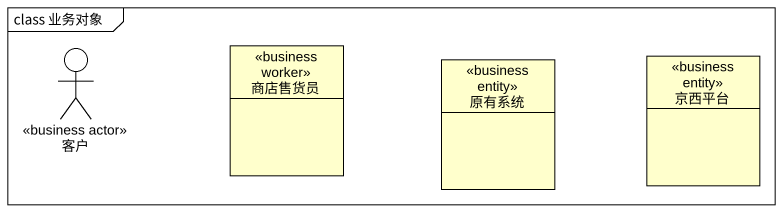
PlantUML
@startuml
mainframe class 业务对象
allowmixing
hide circle
hide empty members
actor 客户 <<business actor>>
class 商店售货员 <<business worker>>
class 原有系统 <<business entity>>
class 京西平台 <<business entity>>
@enduml
